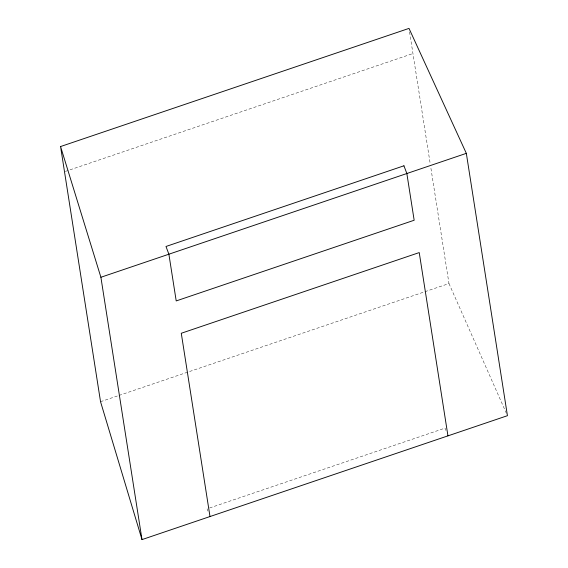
<?xml version="1.0" encoding="UTF-8"?>
<svg xmlns="http://www.w3.org/2000/svg" width="568" height="568" viewBox="0 0 568 568"><rect width="100%" height="100%" fill="white"/><g stroke="black" fill="none" stroke-linecap="round" stroke-linejoin="round"><path stroke-width="0.43" stroke-dasharray="2.84 2.13" d="M65.341 171.415L412.943 53.555M100.536 401.697L118.165 395.719M119.01 395.435L448.976 283.553L430.757 167.24M209.599 507.962L445.042 428.13L445.915 430.452M448.976 283.553L506.365 413.263M207.086 508.814L207.952 511.136M409.549 31.872L430.21 163.747"/><path stroke-width="0.85" d="M60.563 146.544L409.003 28.4L466.335 153.353L507.437 415.691L142 539.6L100.536 401.697L60.563 146.544L100.898 277.262L142 539.6M100.898 277.262L466.335 153.353M447.946 435.862L419.234 252.582L181.277 333.267L209.99 516.546M403.94 165.792L165.984 246.476L168.888 254.208L176.208 300.926L414.164 220.242L406.851 173.524L403.94 165.792"/></g></svg>
